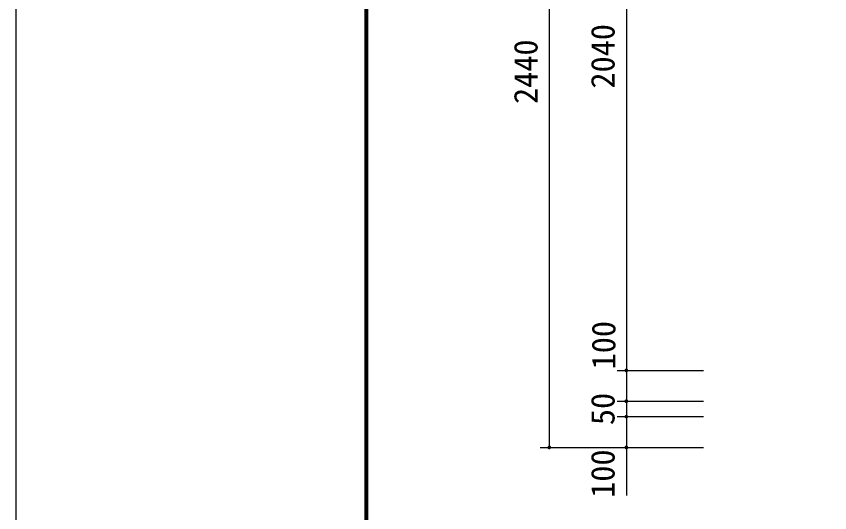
# Model space of a CAD drawing. Units: millimetres, scale not verified. Extents: x -8910 to 8910, y -6308 to 6308.
# Drawn here: x -8910 to -6270, y -3865 to -2253 of the extents above; entities that cross this region are included whole.
import ezdxf
from ezdxf.enums import TextEntityAlignment as Align

# ---------------------------------------------------------------- set-up
doc = ezdxf.new("R2010")
doc.units = ezdxf.units.MM
doc.header["$LTSCALE"] = 30
for name, color, linetype, lineweight in [('0-0_製作', 5, 'Continuous', 25), ('1-0_図面枠', 7, 'Continuous', 25), ('1-1_Axis_waku', 7, 'Continuous', 25)]:
    doc.layers.add(name, color=color, linetype=linetype, lineweight=lineweight)
doc.styles.add('ＭＳ ゴシック', font='')
doc.styles.get('ＭＳ ゴシック').set_extended_font_data('MS Gothic')

msp = doc.modelspace()

# ---------------------------------------------------------------- linework, layer by layer
at = {"layer": '0-0_製作', "color": 2}
for p, q in [((-7180.27, -1212.48), (-7180.27, -3652.48)), ((-6930.27, -1362.48), (-6930.27, -3402.48)), ((-6960.27, -3402.48), (-6680.27, -3402.48)), ((-6930.27, -3402.48), (-6930.27, -3502.48)), ((-6960.27, -3502.48), (-6680.27, -3502.48)), ((-6930.27, -3502.48), (-6930.27, -3552.48)), ((-6960.27, -3552.48), (-6680.27, -3552.48)), ((-6930.27, -3552.48), (-6930.27, -3652.48)), ((-7210.27, -3652.48), (-6680.27, -3652.48)), ((-6930.27, -3652.48), (-6930.27, -3808.69))]:
    msp.add_line(p, q, dxfattribs=at)
at = {"layer": '0-0_製作'}
for points in [[(-6936.26, -3402.1), (-6930.27, -3402.48), (-6936.27, -3402.48)], [(-6936.27, -3402.48), (-6934.09, -3407.1), (-6936.22, -3403.23)], [(-6936.27, -3402.48), (-6933.48, -3407.54), (-6934.09, -3407.1)], [(-6930.27, -3402.48), (-6933.48, -3407.54), (-6936.27, -3402.48)], [(-6936.16, -3401.35), (-6930.27, -3402.48), (-6936.26, -3402.1)], [(-6936.22, -3403.23), (-6934.64, -3406.58), (-6936.08, -3403.97)], [(-6936.22, -3403.23), (-6934.09, -3407.1), (-6934.64, -3406.58)], [(-6935.97, -3400.62), (-6930.27, -3402.48), (-6936.16, -3401.35)], [(-6936.08, -3403.97), (-6935.12, -3406), (-6935.85, -3404.68)], [(-6936.08, -3403.97), (-6934.64, -3406.58), (-6935.12, -3406)], [(-6935.7, -3399.92), (-6930.27, -3402.48), (-6935.97, -3400.62)], [(-6935.85, -3404.68), (-6935.12, -3406), (-6935.52, -3405.37)], [(-6935.33, -3399.26), (-6930.27, -3402.48), (-6935.7, -3399.92)], [(-6934.89, -3398.65), (-6930.27, -3402.48), (-6935.33, -3399.26)], [(-6934.37, -3398.1), (-6930.27, -3402.48), (-6934.89, -3398.65)], [(-6933.79, -3397.62), (-6930.27, -3402.48), (-6934.37, -3398.1)], [(-6933.16, -3397.22), (-6930.27, -3402.48), (-6933.79, -3397.62)], [(-6930.27, -3402.48), (-6932.82, -3407.91), (-6933.48, -3407.54)], [(-6932.48, -3396.9), (-6930.27, -3402.48), (-6933.16, -3397.22)], [(-6930.27, -3402.48), (-6932.12, -3408.18), (-6932.82, -3407.91)], [(-6932.48, -3396.9), (-6930.27, -3396.48), (-6930.27, -3402.48)], [(-6931.76, -3396.66), (-6930.27, -3396.48), (-6932.48, -3396.9)], [(-6930.27, -3402.48), (-6931.39, -3408.37), (-6932.12, -3408.18)], [(-6931.02, -3396.52), (-6930.27, -3396.48), (-6931.76, -3396.66)], [(-6930.27, -3402.48), (-6930.64, -3408.46), (-6931.39, -3408.37)], [(-6930.27, -3402.48), (-6930.27, -3408.48), (-6930.64, -3408.46)], [(-6930.27, -3396.48), (-6924.27, -3402.48), (-6930.27, -3402.48)], [(-6929.89, -3396.49), (-6924.27, -3402.48), (-6930.27, -3396.48)], [(-6930.27, -3402.48), (-6929.51, -3408.43), (-6930.27, -3408.48)], [(-6930.27, -3402.48), (-6928.77, -3408.29), (-6929.51, -3408.43)], [(-6930.27, -3402.48), (-6928.06, -3408.05), (-6928.77, -3408.29)], [(-6930.27, -3402.48), (-6927.38, -3407.73), (-6928.06, -3408.05)], [(-6924.27, -3402.48), (-6927.38, -3407.73), (-6930.27, -3402.48)], [(-6929.14, -3396.58), (-6924.27, -3402.48), (-6929.89, -3396.49)], [(-6928.41, -3396.77), (-6924.27, -3402.48), (-6929.14, -3396.58)], [(-6927.71, -3397.05), (-6924.27, -3402.48), (-6928.41, -3396.77)], [(-6927.05, -3397.41), (-6924.27, -3402.48), (-6927.71, -3397.05)], [(-6924.27, -3402.48), (-6926.74, -3407.33), (-6927.38, -3407.73)], [(-6926.44, -3397.85), (-6924.27, -3402.48), (-6927.05, -3397.41)], [(-6924.27, -3402.48), (-6926.16, -3406.85), (-6926.74, -3407.33)], [(-6926.44, -3397.85), (-6924.31, -3401.72), (-6924.27, -3402.48)], [(-6925.89, -3398.37), (-6924.31, -3401.72), (-6926.44, -3397.85)], [(-6924.27, -3402.48), (-6925.64, -3406.3), (-6926.16, -3406.85)], [(-6925.89, -3398.37), (-6924.46, -3400.98), (-6924.31, -3401.72)], [(-6925.41, -3398.95), (-6924.46, -3400.98), (-6925.89, -3398.37)], [(-6924.27, -3402.48), (-6925.2, -3405.69), (-6925.64, -3406.3)], [(-6925.41, -3398.95), (-6924.69, -3400.27), (-6924.46, -3400.98)], [(-6925.01, -3399.59), (-6924.69, -3400.27), (-6925.41, -3398.95)], [(-6924.27, -3402.48), (-6924.84, -3405.03), (-6925.2, -3405.69)], [(-6924.27, -3402.48), (-6924.56, -3404.33), (-6924.84, -3405.03)], [(-6924.27, -3402.48), (-6924.37, -3403.6), (-6924.56, -3404.33)], [(-6924.27, -3402.48), (-6924.28, -3402.85), (-6924.37, -3403.6)], [(-6936.26, -3502.1), (-6930.27, -3502.48), (-6936.27, -3502.48)], [(-6936.27, -3502.48), (-6934.09, -3507.1), (-6936.22, -3503.23)], [(-6936.27, -3502.48), (-6933.48, -3507.54), (-6934.09, -3507.1)], [(-6930.27, -3502.48), (-6933.48, -3507.54), (-6936.27, -3502.48)], [(-6936.16, -3501.35), (-6930.27, -3502.48), (-6936.26, -3502.1)], [(-6936.22, -3503.23), (-6934.64, -3506.58), (-6936.08, -3503.97)], [(-6936.22, -3503.23), (-6934.09, -3507.1), (-6934.64, -3506.58)], [(-6935.97, -3500.62), (-6930.27, -3502.48), (-6936.16, -3501.35)], [(-6936.08, -3503.97), (-6935.12, -3506), (-6935.85, -3504.68)], [(-6936.08, -3503.97), (-6934.64, -3506.58), (-6935.12, -3506)], [(-6935.7, -3499.92), (-6930.27, -3502.48), (-6935.97, -3500.62)], [(-6935.85, -3504.68), (-6935.12, -3506), (-6935.52, -3505.37)], [(-6935.33, -3499.26), (-6930.27, -3502.48), (-6935.7, -3499.92)], [(-6934.89, -3498.65), (-6930.27, -3502.48), (-6935.33, -3499.26)], [(-6934.37, -3498.1), (-6930.27, -3502.48), (-6934.89, -3498.65)], [(-6933.79, -3497.62), (-6930.27, -3502.48), (-6934.37, -3498.1)], [(-6933.16, -3497.22), (-6930.27, -3502.48), (-6933.79, -3497.62)], [(-6930.27, -3502.48), (-6932.82, -3507.91), (-6933.48, -3507.54)], [(-6932.48, -3496.9), (-6930.27, -3502.48), (-6933.16, -3497.22)], [(-6930.27, -3502.48), (-6932.12, -3508.18), (-6932.82, -3507.91)], [(-6932.48, -3496.9), (-6930.27, -3496.48), (-6930.27, -3502.48)], [(-6931.76, -3496.66), (-6930.27, -3496.48), (-6932.48, -3496.9)], [(-6930.27, -3502.48), (-6931.39, -3508.37), (-6932.12, -3508.18)], [(-6931.02, -3496.52), (-6930.27, -3496.48), (-6931.76, -3496.66)], [(-6930.27, -3502.48), (-6930.64, -3508.46), (-6931.39, -3508.37)], [(-6930.27, -3502.48), (-6930.27, -3508.48), (-6930.64, -3508.46)], [(-6930.27, -3496.48), (-6924.27, -3502.48), (-6930.27, -3502.48)], [(-6929.89, -3496.49), (-6924.27, -3502.48), (-6930.27, -3496.48)], [(-6930.27, -3502.48), (-6929.51, -3508.43), (-6930.27, -3508.48)], [(-6930.27, -3502.48), (-6928.77, -3508.29), (-6929.51, -3508.43)], [(-6930.27, -3502.48), (-6928.06, -3508.05), (-6928.77, -3508.29)], [(-6930.27, -3502.48), (-6927.38, -3507.73), (-6928.06, -3508.05)], [(-6924.27, -3502.48), (-6927.38, -3507.73), (-6930.27, -3502.48)], [(-6929.14, -3496.58), (-6924.27, -3502.48), (-6929.89, -3496.49)], [(-6928.41, -3496.77), (-6924.27, -3502.48), (-6929.14, -3496.58)], [(-6927.71, -3497.05), (-6924.27, -3502.48), (-6928.41, -3496.77)], [(-6927.05, -3497.41), (-6924.27, -3502.48), (-6927.71, -3497.05)], [(-6924.27, -3502.48), (-6926.74, -3507.33), (-6927.38, -3507.73)], [(-6926.44, -3497.85), (-6924.27, -3502.48), (-6927.05, -3497.41)], [(-6924.27, -3502.48), (-6926.16, -3506.85), (-6926.74, -3507.33)], [(-6926.44, -3497.85), (-6924.31, -3501.72), (-6924.27, -3502.48)], [(-6925.89, -3498.37), (-6924.31, -3501.72), (-6926.44, -3497.85)], [(-6924.27, -3502.48), (-6925.64, -3506.3), (-6926.16, -3506.85)], [(-6925.89, -3498.37), (-6924.46, -3500.98), (-6924.31, -3501.72)], [(-6925.41, -3498.95), (-6924.46, -3500.98), (-6925.89, -3498.37)], [(-6924.27, -3502.48), (-6925.2, -3505.69), (-6925.64, -3506.3)], [(-6925.41, -3498.95), (-6924.69, -3500.27), (-6924.46, -3500.98)], [(-6925.01, -3499.59), (-6924.69, -3500.27), (-6925.41, -3498.95)], [(-6924.27, -3502.48), (-6924.84, -3505.03), (-6925.2, -3505.69)], [(-6924.27, -3502.48), (-6924.56, -3504.33), (-6924.84, -3505.03)], [(-6924.27, -3502.48), (-6924.37, -3503.6), (-6924.56, -3504.33)], [(-6924.27, -3502.48), (-6924.28, -3502.85), (-6924.37, -3503.6)], [(-6936.26, -3552.1), (-6930.27, -3552.48), (-6936.27, -3552.48)], [(-6936.27, -3552.48), (-6934.09, -3557.1), (-6936.22, -3553.23)], [(-6936.27, -3552.48), (-6933.48, -3557.54), (-6934.09, -3557.1)], [(-6930.27, -3552.48), (-6933.48, -3557.54), (-6936.27, -3552.48)], [(-6936.16, -3551.35), (-6930.27, -3552.48), (-6936.26, -3552.1)], [(-6936.22, -3553.23), (-6934.64, -3556.58), (-6936.08, -3553.97)], [(-6936.22, -3553.23), (-6934.09, -3557.1), (-6934.64, -3556.58)], [(-6935.97, -3550.62), (-6930.27, -3552.48), (-6936.16, -3551.35)], [(-6936.08, -3553.97), (-6935.12, -3556), (-6935.85, -3554.68)], [(-6936.08, -3553.97), (-6934.64, -3556.58), (-6935.12, -3556)], [(-6935.7, -3549.92), (-6930.27, -3552.48), (-6935.97, -3550.62)], [(-6935.85, -3554.68), (-6935.12, -3556), (-6935.52, -3555.37)], [(-6935.33, -3549.26), (-6930.27, -3552.48), (-6935.7, -3549.92)], [(-6934.89, -3548.65), (-6930.27, -3552.48), (-6935.33, -3549.26)], [(-6934.37, -3548.1), (-6930.27, -3552.48), (-6934.89, -3548.65)], [(-6933.79, -3547.62), (-6930.27, -3552.48), (-6934.37, -3548.1)], [(-6933.16, -3547.22), (-6930.27, -3552.48), (-6933.79, -3547.62)], [(-6930.27, -3552.48), (-6932.82, -3557.91), (-6933.48, -3557.54)], [(-6932.48, -3546.9), (-6930.27, -3552.48), (-6933.16, -3547.22)], [(-6930.27, -3552.48), (-6932.12, -3558.18), (-6932.82, -3557.91)], [(-6932.48, -3546.9), (-6930.27, -3546.48), (-6930.27, -3552.48)], [(-6931.76, -3546.66), (-6930.27, -3546.48), (-6932.48, -3546.9)], [(-6930.27, -3552.48), (-6931.39, -3558.37), (-6932.12, -3558.18)], [(-6931.02, -3546.52), (-6930.27, -3546.48), (-6931.76, -3546.66)], [(-6930.27, -3552.48), (-6930.64, -3558.46), (-6931.39, -3558.37)], [(-6930.27, -3552.48), (-6930.27, -3558.48), (-6930.64, -3558.46)], [(-6930.27, -3546.48), (-6924.27, -3552.48), (-6930.27, -3552.48)], [(-6929.89, -3546.49), (-6924.27, -3552.48), (-6930.27, -3546.48)], [(-6930.27, -3552.48), (-6929.51, -3558.43), (-6930.27, -3558.48)], [(-6930.27, -3552.48), (-6928.77, -3558.29), (-6929.51, -3558.43)], [(-6930.27, -3552.48), (-6928.06, -3558.05), (-6928.77, -3558.29)], [(-6930.27, -3552.48), (-6927.38, -3557.73), (-6928.06, -3558.05)], [(-6924.27, -3552.48), (-6927.38, -3557.73), (-6930.27, -3552.48)], [(-6929.14, -3546.58), (-6924.27, -3552.48), (-6929.89, -3546.49)], [(-6928.41, -3546.77), (-6924.27, -3552.48), (-6929.14, -3546.58)], [(-6927.71, -3547.05), (-6924.27, -3552.48), (-6928.41, -3546.77)], [(-6927.05, -3547.41), (-6924.27, -3552.48), (-6927.71, -3547.05)], [(-6924.27, -3552.48), (-6926.74, -3557.33), (-6927.38, -3557.73)], [(-6926.44, -3547.85), (-6924.27, -3552.48), (-6927.05, -3547.41)], [(-6924.27, -3552.48), (-6926.16, -3556.85), (-6926.74, -3557.33)], [(-6926.44, -3547.85), (-6924.31, -3551.72), (-6924.27, -3552.48)], [(-6925.89, -3548.37), (-6924.31, -3551.72), (-6926.44, -3547.85)], [(-6924.27, -3552.48), (-6925.64, -3556.3), (-6926.16, -3556.85)], [(-6925.89, -3548.37), (-6924.46, -3550.98), (-6924.31, -3551.72)], [(-6925.41, -3548.95), (-6924.46, -3550.98), (-6925.89, -3548.37)], [(-6924.27, -3552.48), (-6925.2, -3555.69), (-6925.64, -3556.3)], [(-6925.41, -3548.95), (-6924.69, -3550.27), (-6924.46, -3550.98)], [(-6925.01, -3549.59), (-6924.69, -3550.27), (-6925.41, -3548.95)], [(-6924.27, -3552.48), (-6924.84, -3555.03), (-6925.2, -3555.69)], [(-6924.27, -3552.48), (-6924.56, -3554.33), (-6924.84, -3555.03)], [(-6924.27, -3552.48), (-6924.37, -3553.6), (-6924.56, -3554.33)], [(-6924.27, -3552.48), (-6924.28, -3552.85), (-6924.37, -3553.6)], [(-7186.26, -3652.1), (-7180.27, -3652.48), (-7186.27, -3652.48)], [(-7186.27, -3652.48), (-7184.09, -3657.1), (-7186.22, -3653.23)], [(-7186.27, -3652.48), (-7183.48, -3657.54), (-7184.09, -3657.1)], [(-7180.27, -3652.48), (-7183.48, -3657.54), (-7186.27, -3652.48)], [(-7186.16, -3651.35), (-7180.27, -3652.48), (-7186.26, -3652.1)], [(-7186.22, -3653.23), (-7184.64, -3656.58), (-7186.08, -3653.97)], [(-7186.22, -3653.23), (-7184.09, -3657.1), (-7184.64, -3656.58)], [(-7185.97, -3650.62), (-7180.27, -3652.48), (-7186.16, -3651.35)], [(-7186.08, -3653.97), (-7185.12, -3656), (-7185.85, -3654.68)], [(-7186.08, -3653.97), (-7184.64, -3656.58), (-7185.12, -3656)], [(-7185.7, -3649.92), (-7180.27, -3652.48), (-7185.97, -3650.62)], [(-7185.85, -3654.68), (-7185.12, -3656), (-7185.52, -3655.37)], [(-7185.33, -3649.26), (-7180.27, -3652.48), (-7185.7, -3649.92)], [(-7184.89, -3648.65), (-7180.27, -3652.48), (-7185.33, -3649.26)], [(-7184.37, -3648.1), (-7180.27, -3652.48), (-7184.89, -3648.65)], [(-7183.79, -3647.62), (-7180.27, -3652.48), (-7184.37, -3648.1)], [(-7183.16, -3647.22), (-7180.27, -3652.48), (-7183.79, -3647.62)], [(-7180.27, -3652.48), (-7182.82, -3657.91), (-7183.48, -3657.54)], [(-7182.48, -3646.9), (-7180.27, -3652.48), (-7183.16, -3647.22)], [(-7180.27, -3652.48), (-7182.12, -3658.18), (-7182.82, -3657.91)], [(-7182.48, -3646.9), (-7180.27, -3646.48), (-7180.27, -3652.48)], [(-7181.76, -3646.66), (-7180.27, -3646.48), (-7182.48, -3646.9)], [(-7180.27, -3652.48), (-7181.39, -3658.37), (-7182.12, -3658.18)], [(-7181.02, -3646.52), (-7180.27, -3646.48), (-7181.76, -3646.66)], [(-7180.27, -3652.48), (-7180.64, -3658.46), (-7181.39, -3658.37)], [(-7180.27, -3652.48), (-7180.27, -3658.48), (-7180.64, -3658.46)], [(-7180.27, -3646.48), (-7174.27, -3652.48), (-7180.27, -3652.48)], [(-7179.89, -3646.49), (-7174.27, -3652.48), (-7180.27, -3646.48)], [(-7180.27, -3652.48), (-7179.51, -3658.43), (-7180.27, -3658.48)], [(-7180.27, -3652.48), (-7178.77, -3658.29), (-7179.51, -3658.43)], [(-7180.27, -3652.48), (-7178.06, -3658.05), (-7178.77, -3658.29)], [(-7180.27, -3652.48), (-7177.38, -3657.73), (-7178.06, -3658.05)], [(-7174.27, -3652.48), (-7177.38, -3657.73), (-7180.27, -3652.48)], [(-7179.14, -3646.58), (-7174.27, -3652.48), (-7179.89, -3646.49)], [(-7178.41, -3646.77), (-7174.27, -3652.48), (-7179.14, -3646.58)], [(-7177.71, -3647.05), (-7174.27, -3652.48), (-7178.41, -3646.77)], [(-7177.05, -3647.41), (-7174.27, -3652.48), (-7177.71, -3647.05)], [(-7174.27, -3652.48), (-7176.74, -3657.33), (-7177.38, -3657.73)], [(-7176.44, -3647.85), (-7174.27, -3652.48), (-7177.05, -3647.41)], [(-7174.27, -3652.48), (-7176.16, -3656.85), (-7176.74, -3657.33)], [(-7176.44, -3647.85), (-7174.31, -3651.72), (-7174.27, -3652.48)], [(-7175.89, -3648.37), (-7174.31, -3651.72), (-7176.44, -3647.85)], [(-7174.27, -3652.48), (-7175.64, -3656.3), (-7176.16, -3656.85)], [(-7175.89, -3648.37), (-7174.46, -3650.98), (-7174.31, -3651.72)], [(-7175.41, -3648.95), (-7174.46, -3650.98), (-7175.89, -3648.37)], [(-7174.27, -3652.48), (-7175.2, -3655.69), (-7175.64, -3656.3)], [(-7175.41, -3648.95), (-7174.69, -3650.27), (-7174.46, -3650.98)], [(-7175.01, -3649.59), (-7174.69, -3650.27), (-7175.41, -3648.95)], [(-7174.27, -3652.48), (-7174.84, -3655.03), (-7175.2, -3655.69)], [(-7174.27, -3652.48), (-7174.56, -3654.33), (-7174.84, -3655.03)], [(-7174.27, -3652.48), (-7174.37, -3653.6), (-7174.56, -3654.33)], [(-7174.27, -3652.48), (-7174.28, -3652.85), (-7174.37, -3653.6)], [(-6936.26, -3652.1), (-6930.27, -3652.48), (-6936.27, -3652.48)], [(-6936.27, -3652.48), (-6934.09, -3657.1), (-6936.22, -3653.23)], [(-6936.27, -3652.48), (-6933.48, -3657.54), (-6934.09, -3657.1)], [(-6930.27, -3652.48), (-6933.48, -3657.54), (-6936.27, -3652.48)], [(-6936.16, -3651.35), (-6930.27, -3652.48), (-6936.26, -3652.1)], [(-6936.22, -3653.23), (-6934.64, -3656.58), (-6936.08, -3653.97)], [(-6936.22, -3653.23), (-6934.09, -3657.1), (-6934.64, -3656.58)], [(-6935.97, -3650.62), (-6930.27, -3652.48), (-6936.16, -3651.35)], [(-6936.08, -3653.97), (-6935.12, -3656), (-6935.85, -3654.68)], [(-6936.08, -3653.97), (-6934.64, -3656.58), (-6935.12, -3656)], [(-6935.7, -3649.92), (-6930.27, -3652.48), (-6935.97, -3650.62)], [(-6935.85, -3654.68), (-6935.12, -3656), (-6935.52, -3655.37)], [(-6935.33, -3649.26), (-6930.27, -3652.48), (-6935.7, -3649.92)], [(-6934.89, -3648.65), (-6930.27, -3652.48), (-6935.33, -3649.26)], [(-6934.37, -3648.1), (-6930.27, -3652.48), (-6934.89, -3648.65)], [(-6933.79, -3647.62), (-6930.27, -3652.48), (-6934.37, -3648.1)], [(-6933.16, -3647.22), (-6930.27, -3652.48), (-6933.79, -3647.62)], [(-6930.27, -3652.48), (-6932.82, -3657.91), (-6933.48, -3657.54)], [(-6932.48, -3646.9), (-6930.27, -3652.48), (-6933.16, -3647.22)], [(-6930.27, -3652.48), (-6932.12, -3658.18), (-6932.82, -3657.91)], [(-6932.48, -3646.9), (-6930.27, -3646.48), (-6930.27, -3652.48)], [(-6931.76, -3646.66), (-6930.27, -3646.48), (-6932.48, -3646.9)], [(-6930.27, -3652.48), (-6931.39, -3658.37), (-6932.12, -3658.18)], [(-6931.02, -3646.52), (-6930.27, -3646.48), (-6931.76, -3646.66)], [(-6930.27, -3652.48), (-6930.64, -3658.46), (-6931.39, -3658.37)], [(-6930.27, -3652.48), (-6930.27, -3658.48), (-6930.64, -3658.46)], [(-6930.27, -3646.48), (-6924.27, -3652.48), (-6930.27, -3652.48)], [(-6929.89, -3646.49), (-6924.27, -3652.48), (-6930.27, -3646.48)], [(-6930.27, -3652.48), (-6929.51, -3658.43), (-6930.27, -3658.48)], [(-6930.27, -3652.48), (-6928.77, -3658.29), (-6929.51, -3658.43)], [(-6930.27, -3652.48), (-6928.06, -3658.05), (-6928.77, -3658.29)], [(-6930.27, -3652.48), (-6927.38, -3657.73), (-6928.06, -3658.05)], [(-6924.27, -3652.48), (-6927.38, -3657.73), (-6930.27, -3652.48)], [(-6929.14, -3646.58), (-6924.27, -3652.48), (-6929.89, -3646.49)], [(-6928.41, -3646.77), (-6924.27, -3652.48), (-6929.14, -3646.58)], [(-6927.71, -3647.05), (-6924.27, -3652.48), (-6928.41, -3646.77)], [(-6927.05, -3647.41), (-6924.27, -3652.48), (-6927.71, -3647.05)], [(-6924.27, -3652.48), (-6926.74, -3657.33), (-6927.38, -3657.73)], [(-6926.44, -3647.85), (-6924.27, -3652.48), (-6927.05, -3647.41)], [(-6924.27, -3652.48), (-6926.16, -3656.85), (-6926.74, -3657.33)], [(-6926.44, -3647.85), (-6924.31, -3651.72), (-6924.27, -3652.48)], [(-6925.89, -3648.37), (-6924.31, -3651.72), (-6926.44, -3647.85)], [(-6924.27, -3652.48), (-6925.64, -3656.3), (-6926.16, -3656.85)], [(-6925.89, -3648.37), (-6924.46, -3650.98), (-6924.31, -3651.72)], [(-6925.41, -3648.95), (-6924.46, -3650.98), (-6925.89, -3648.37)], [(-6924.27, -3652.48), (-6925.2, -3655.69), (-6925.64, -3656.3)], [(-6925.41, -3648.95), (-6924.69, -3650.27), (-6924.46, -3650.98)], [(-6925.01, -3649.59), (-6924.69, -3650.27), (-6925.41, -3648.95)], [(-6924.27, -3652.48), (-6924.84, -3655.03), (-6925.2, -3655.69)], [(-6924.27, -3652.48), (-6924.56, -3654.33), (-6924.84, -3655.03)], [(-6924.27, -3652.48), (-6924.37, -3653.6), (-6924.56, -3654.33)], [(-6924.27, -3652.48), (-6924.28, -3652.85), (-6924.37, -3653.6)]]:
    msp.add_solid(points, dxfattribs=at)
at = {"layer": '1-0_図面枠'}
msp.add_lwpolyline([(-8910, -6307.5), (-8910, 6307.5), (8910, 6307.5), (8910, -6307.5)], close=True, dxfattribs=at)
at = {"layer": '1-1_Axis_waku'}
for p, q in [((-7778.4, 5769.9), (-7778.4, -5814.9)), ((-7777.8, 5769.3), (-7777.8, -5814.3)), ((-7777.2, 5768.7), (-7777.2, -5813.7)), ((-7776.6, 5768.1), (-7776.6, -5813.1)), ((-7776, 5767.5), (-7776, -5812.5)), ((-7775.4, 5766.9), (-7775.4, -5811.9)), ((-7774.8, 5766.3), (-7774.8, -5811.3)), ((-7774.2, 5765.7), (-7774.2, -5810.7)), ((-7773.6, 5765.1), (-7773.6, -5810.1)), ((-7773, 5764.5), (-7773, -5809.5)), ((-7772.4, 5763.9), (-7772.4, -5808.9)), ((-7771.8, 5763.3), (-7771.8, -5808.3)), ((-7771.2, 5762.7), (-7771.2, -5807.7)), ((-7770.6, 5762.1), (-7770.6, -5807.1)), ((-7770, 5761.5), (-7770, -5806.5))]:
    msp.add_line(p, q, dxfattribs=at)

# ---------------------------------------------------------------- texts
at = {"layer": '0-0_製作', "color": 4, "style": 'ＭＳ ゴシック'}
for s, p in [('2040', (-6945.27, -2487.48)), ('2440', (-7195.27, -2537.48)), ('100', (-6942.63, -3399.09)), ('50', (-6945.27, -3579.98)), ('100', (-6945.23, -3816.09))]:
    msp.add_text(s, height=76.98, rotation=90, dxfattribs=at).set_placement(p, align=Align.BOTTOM_LEFT)

doc.saveas('drawing.dxf')
